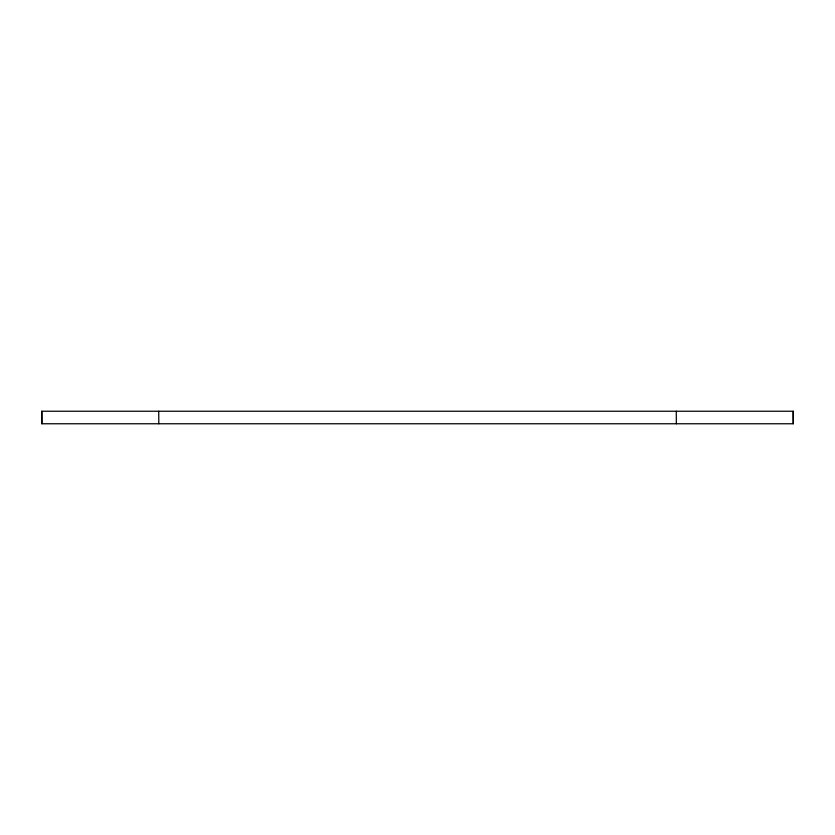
<?xml version="1.0" encoding="UTF-8"?>
<svg xmlns="http://www.w3.org/2000/svg" width="835" height="835" viewBox="0 0 835 835"><rect width="100%" height="100%" fill="white"/><g stroke="black" fill="none" stroke-linecap="round" stroke-linejoin="round"><path stroke-width="1.25" d="M41.833 423.762L793.25 423.762L793.25 411.237L41.75 411.237L41.833 423.762L41.833 411.237M793.166 411.237L793.25 423.762M676.277 411.237L676.36 423.762M158.723 411.237L158.807 423.762"/></g></svg>
